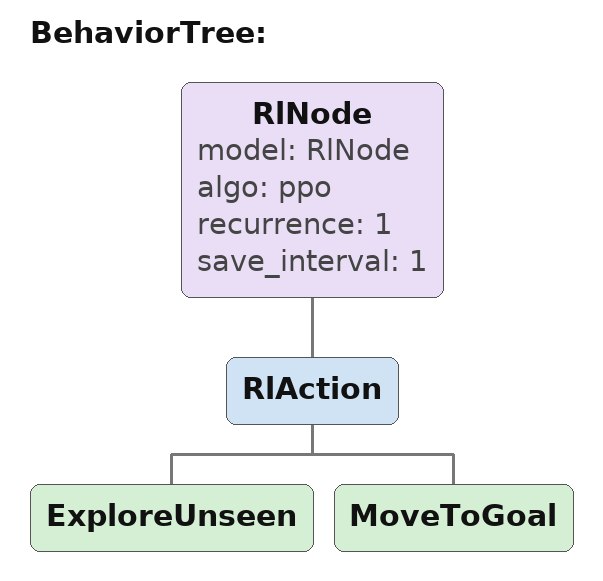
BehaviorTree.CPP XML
<!--id:598fa083fc-->
<root>
    <!--BehaviorTree表示行为树-->
    <BehaviorTree id="EmptyTree">
        <RlNode model="RlNode" algo="ppo" recurrence="1" save_interval="1">
            <RlAction>
                <ExploreUnseen></ExploreUnseen>
                <MoveToGoal></MoveToGoal>
            </RlAction>
        </RlNode>
    </BehaviorTree>
</root>
